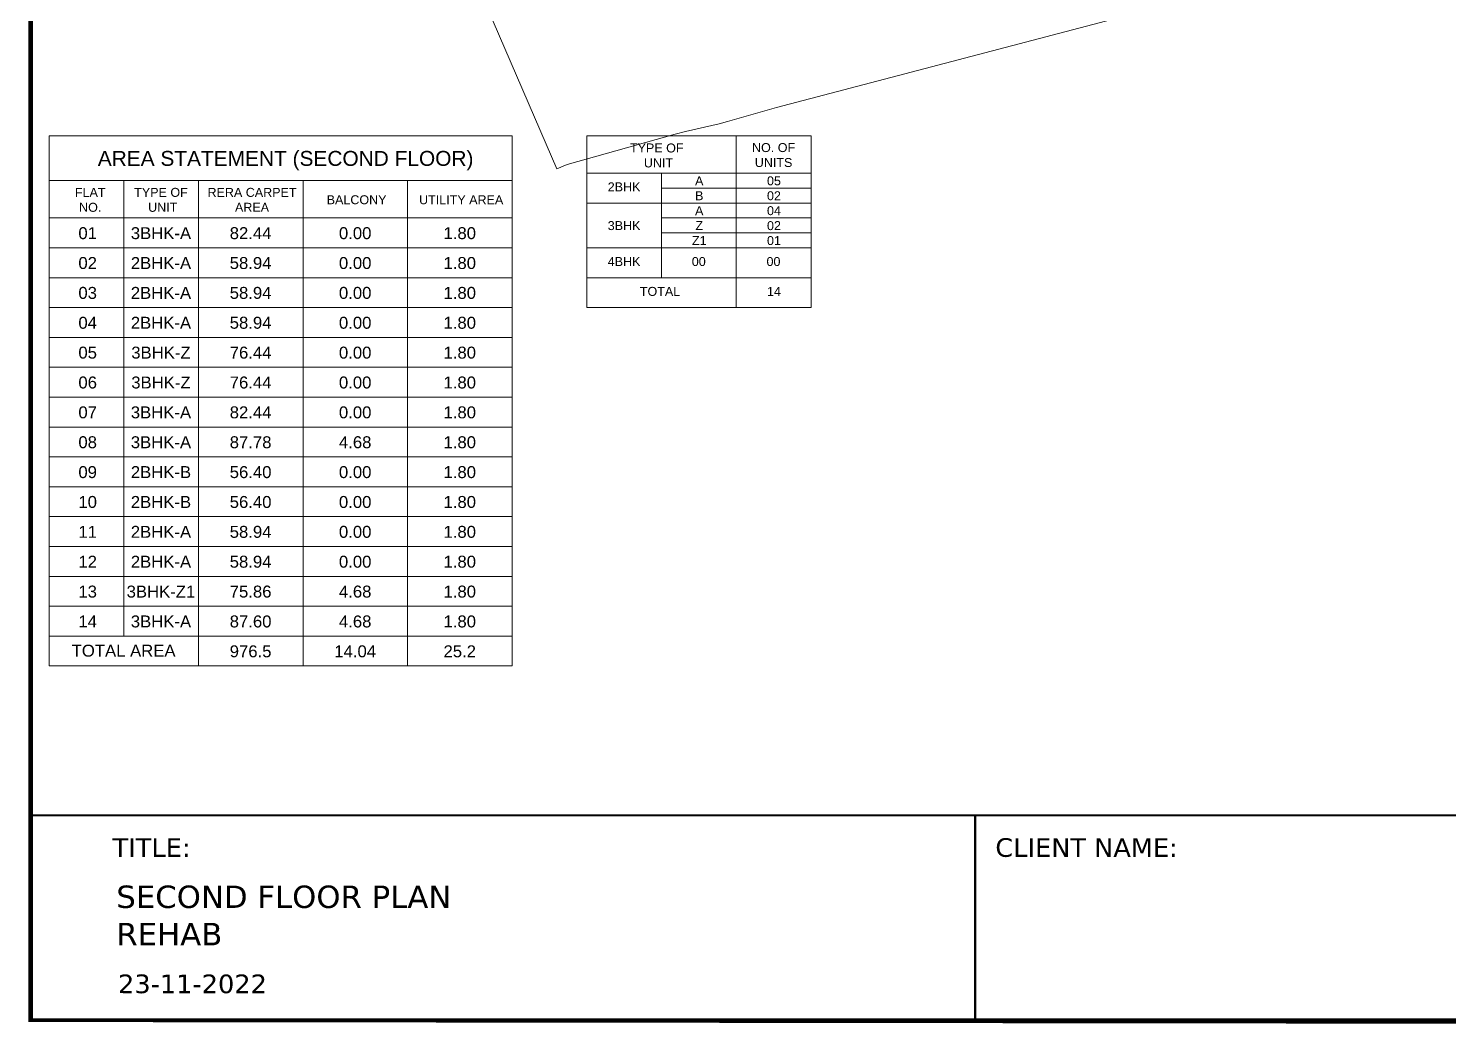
# Model space of a CAD drawing. Header units: inches. Extents: x 27644242 to 29761523, y -859349 to 216979.
# Drawn here: x 29018125 to 29065656, y -526066 to -492814 of the extents above; entities that cross this region are included whole.
import ezdxf

# ---------------------------------------------------------------- set-up
doc = ezdxf.new("R2010")
doc.units = ezdxf.units.IN
doc.header["$MEASUREMENT"] = 0
doc.layers.get('Defpoints').update_dxf_attribs({"color": 8})
for name, color, linetype, lineweight in [('ATA_FORMAT', 7, 'Continuous', 50), ('RVA Site Boundary', 17, 'Continuous', 15), ('WALL', 7, 'Continuous', 20)]:
    doc.layers.add(name, color=color, linetype=linetype, lineweight=lineweight)
doc.layers.add('ATA_FORMAT TEXT', color=7, linetype='Continuous')
doc.layers.add('text', color=7, linetype='Continuous')
doc.styles.add('AMITS', font='arial.ttf')
doc.styles.get("Standard").update_dxf_attribs({"font": 'swiss.ttf'})

msp = doc.modelspace()

# ---------------------------------------------------------------- linework, layer by layer
at = {"layer": 'ATA_FORMAT'}
for p, q in [((29126788.63103156, -519167.9490639946), (29018201.91444595, -519159.7254462461)), ((29049806.60724456, -519159.765927359, -1.917575e-09), (29049806.2698365, -525988.9174950714, -1.917575e-09))]:
    msp.add_line(p, q, dxfattribs=at)
at = {"layer": 'Defpoints', "linetype": 'Continuous', "const_width": 154.4264220221692}
msp.add_lwpolyline([(29126788.63103347, -451738.9174843798), (29126788.63103156, -525988.91748435), (29018201.91444595, -525988.9174820404), (29018201.91444786, -451738.9174820776)], close=True, dxfattribs=at)
at = {"layer": 'RVA Site Boundary', "ltscale": 500}
msp.add_lwpolyline([(29070932.88859876, -489558.0795313434), (29062960.88812175, -490283.738411488), (29062678.0147513, -490343.7706219503), (29062079.53744284, -490485.6448995668), (29043161.03411925, -495462.8531159741), (29041521.18095565, -495928.4495197325), (29041246.03002021, -496005.9566877226), (29040120.06360649, -496267.9141953121), (29039765.28057571, -496349.5542050658), (29036151.91096403, -497365.1075621166), (29035810.52839931, -497512.9762337947), (29035455.61559308, -496690.9915557816), (29030519.30750738, -485258.4099451377), (29023068.89080624, -468163.4438158371), (29018817.65090573, -458553.6748096562), (29026634.91636556, -458451.0622358219), (29043252.83743781, -458286.3209383507), (29049823.32149222, -458345.4983615752), (29057290.08773635, -458323.477990499), (29071612.37491306, -458328.7764989405)], dxfattribs=at)
at = {"layer": 'WALL', "ltscale": 500}
for p, q in [((29018817.65090573, -496410.3621373594), (29018817.65090573, -514160.0435645331)), ((29018817.65090573, -496410.3621373594), (29034317.65090573, -496410.3621373594)), ((29034317.65090573, -496410.3621373594), (29034317.65090573, -514160.0435645331)), ((29036817.6509062, -496410.3621373594), (29036817.6509062, -502160.3621373594)), ((29036817.6509062, -496410.3621373594), (29044317.6509062, -496410.3621373594)), ((29041817.6509062, -496410.3621373594), (29041817.6509062, -502160.3621373594)), ((29044317.6509062, -496410.3621373594), (29044317.6509062, -502160.3621373594)), ((29018817.65090573, -497910.0435645331), (29034317.65090573, -497910.0435645331)), ((29021317.65090573, -497910.0435645331), (29021317.65090573, -513160.0435645331)), ((29023817.65090573, -497910.0435645331), (29023817.65090573, -514160.0435645331)), ((29027317.65090573, -497910.0435645331), (29027317.65090573, -514160.0435645331)), ((29030817.65090573, -497910.0435645331), (29030817.65090573, -514160.0435645331)), ((29036817.6509062, -497660.3621373594), (29044317.6509062, -497660.3621373594)), ((29039317.6509062, -497660.3621373594), (29039317.6509062, -501160.3621373594)), ((29039317.6509062, -498160.3621373594), (29044317.6509062, -498160.3621373594)), ((29036817.6509062, -498660.3621373594), (29044317.6509062, -498660.3621373594)), ((29018817.65090573, -499160.0435645331), (29034317.65090573, -499160.0435645331)), ((29039317.6509062, -499160.3621373594), (29044317.6509062, -499160.3621373594)), ((29039317.6509062, -499660.3621373594), (29044317.6509062, -499660.3621373594)), ((29018817.65090573, -500160.0435645331), (29034317.65090573, -500160.0435645331)), ((29036817.6509062, -500160.3621373594), (29044317.6509062, -500160.3621373594)), ((29018817.65090573, -501160.0435645331), (29034317.65090573, -501160.0435645331)), ((29036817.6509062, -501160.3621373594), (29044317.6509062, -501160.3621373594)), ((29018817.65090573, -502160.0435645331), (29034317.65090573, -502160.0435645331)), ((29036817.6509062, -502160.3621373594), (29044317.6509062, -502160.3621373594)), ((29018817.65090573, -503160.0435645331), (29034317.65090573, -503160.0435645331)), ((29018817.65090573, -504160.0435645331), (29034317.65090573, -504160.0435645331)), ((29018817.65090573, -505160.0435645331), (29034317.65090573, -505160.0435645331)), ((29018817.65090573, -506160.0435645331), (29034317.65090573, -506160.0435645331)), ((29018817.65090573, -507160.0435645331), (29034317.65090573, -507160.0435645331)), ((29018817.65090573, -508160.0435645331), (29034317.65090573, -508160.0435645331)), ((29018817.65090573, -509160.0435645331), (29034317.65090573, -509160.0435645331)), ((29018817.65090573, -510160.0435645331), (29034317.65090573, -510160.0435645331)), ((29018817.65090573, -511160.0435645331), (29034317.65090573, -511160.0435645331)), ((29018817.65090573, -512160.0435645331), (29034317.65090573, -512160.0435645331)), ((29018817.65090573, -513160.0435645331), (29034317.65090573, -513160.0435645331)), ((29018817.65090573, -514160.0435645331), (29034317.65090573, -514160.0435645331))]:
    msp.add_line(p, q, dxfattribs=at)

# ---------------------------------------------------------------- texts
at = {"layer": 'ATA_FORMAT TEXT', "ltscale": 10, "attachment_point": 1, "rotation": 359.99716919179184}
for s, width, insert, char_height in [('{\\fVerdana|b0|i0|c0|p34;TITLE:}', 43.03389641996762, (29020941.62433441, -519924.9773059781, -1.917575e-09), 625), ('{\\fVerdana|b0|i0|c0|p34;CLIENT NAME:}', 9651.650664459914, (29050485.84323127, -519925.0185877378, -1.917575e-09), 625), ('{\\fVerdana|b0|i0|c0|p34;SECOND FLOOR PLAN\\PREHAB}', 22530.57236035541, (29021066.62433441, -521511.058027945, -1.917575e-09), 750), ('{\\fVerdana|b0|i0|c0|p34;23-11-2022}', 25.6002801094013, (29021124.67486198, -524488.983389176, -1.917575e-09), 625)]:
    msp.add_mtext_dynamic_manual_height_columns(s, width=width, gutter_width=9.687955009770244, heights=[0], dxfattribs=dict(at, insert=insert, char_height=char_height))
at = {"layer": 'text', "ltscale": 100, "attachment_point": 1, "style": 'AMITS'}
for s, insert, char_height, width in [('\\pxqc;TYPE OF\\P\\pt2; UNIT', (29036967.24734245, -496667.2522623866), 300, 4374.280071698129), ('\\pxqc;NO. OF UNITS', (29042099.36345766, -496653.7907280672), 300, 1930.349796574563), ('AREA STATEMENT (SECOND FLOOR)', (29020446.84200778, -496916.0160950268), 500, 15316.49951249361), ('\\pxqc;2BHK', (29036658.56057055, -497969.097993098), 300, 2805.349526595324), ('\\pxqc;A', (29037923.9447955, -497767.1749784774), 300, 5305.349526595324), ('\\pxqc;05', (29040423.9447955, -497767.1749784774), 300, 5305.349526595324), ('\\pxqc;FLAT \\PNO.', (29019228.59418655, -498153.4721552409), 300, 1930.349796574563), ('\\pxqc;TYPE OF\\P\\pt2; UNIT', (29021467.24734198, -498153.4721552409), 300, 2189.063659064472), ('\\pxqc;RERA CARPET \\PAREA', (29023982.63210689, -498153.4721552409), 300, 3252.524869401008), ('\\pxqc;BALCONY', (29027482.63210689, -498400.6175116776), 300, 3252.524869401008), ('\\pxqc;UTILITY AREA', (29030982.63210689, -498400.6175116776), 300, 3252.524869401008), ('\\pxqc;B', (29037923.9447955, -498267.1749784774), 300, 5305.349526595324), ('\\pxqc;02', (29040423.9447955, -498267.1749784774), 300, 5305.349526595324), ('\\pxqc;A', (29037923.9447955, -498767.1749784774), 300, 5305.349526595324), ('\\pxqc;04', (29040423.9447955, -498767.1749784774), 300, 5305.349526595324), ('\\pxqc;01', (29019143.17580517, -499468.7794202717), 400, 1930.349796574563), ('\\pxqc;3BHK-A', (29021158.56057008, -499468.7794202717), 400, 2805.349526595324), ('\\pxqc;82.44', (29024158.56057008, -499468.7794202717), 400, 2805.349526595324), ('\\pxqc;0.00', (29027658.56057008, -499468.7794202717), 400, 2805.349526595324), ('\\pxqc;1.80', (29031158.56057008, -499468.7794202717), 400, 2805.349526595324), ('\\pxqc;3BHK', (29036658.56057055, -499265.8696112659), 300, 2805.349526595324), ('\\pxqc;Z', (29037923.9447955, -499267.1749784774), 300, 5305.349526595324), ('\\pxqc;02', (29040423.9447955, -499267.1749784774), 300, 5305.349526595324), ('\\pxqc;Z1', (29037923.9447955, -499767.1749784774), 300, 5305.349526595324), ('\\pxqc;01', (29040423.9447955, -499767.1749784774), 300, 5305.349526595324), ('\\pxqc;02', (29019143.17580517, -500468.7794202717), 400, 1930.349796574563), ('\\pxqc;2BHK-A', (29021158.56057008, -500468.7794202717), 400, 2805.349526595324), ('\\pxqc;58.94', (29024158.56057008, -500468.7794202717), 400, 2805.349526595324), ('\\pxqc;0.00', (29027658.56057008, -500468.7794202717), 400, 2805.349526595324), ('\\pxqc;1.80', (29031158.56057008, -500468.7794202717), 400, 2805.349526595324), ('\\pxqc;4BHK', (29036658.56057055, -500469.097993098), 300, 2805.349526595324), ('\\pxqc;00', (29039158.56057055, -500469.097993098), 300, 2805.349526595324), ('\\pxqc;00', (29041658.56057055, -500469.097993098), 300, 2805.349526595324), ('\\pxqc;03', (29019143.17580517, -501468.7794202717), 400, 1930.349796574563), ('\\pxqc;2BHK-A', (29021158.56057008, -501468.7794202717), 400, 2805.349526595324), ('\\pxqc;58.94', (29024158.56057008, -501468.7794202717), 400, 2805.349526595324), ('\\pxqc;0.00', (29027658.56057008, -501468.7794202717), 400, 2805.349526595324), ('\\pxqc;1.80', (29031158.56057008, -501468.7794202717), 400, 2805.349526595324), ('\\pxqc;TOTAL', (29037861.68519933, -501469.097993098), 300, 2805.349526595324), ('\\pxqc;{\\C1;14}', (29040423.9447955, -501469.097993098), 300, 5305.349526595324), ('\\pxqc;04', (29019143.17580517, -502468.7794202717), 400, 1930.349796574563), ('\\pxqc;2BHK-A', (29021158.56057008, -502468.7794202717), 400, 2805.349526595324), ('\\pxqc;58.94', (29024158.56057008, -502468.7794202717), 400, 2805.349526595324), ('\\pxqc;0.00', (29027658.56057008, -502468.7794202717), 400, 2805.349526595324), ('\\pxqc;1.80', (29031158.56057008, -502468.7794202717), 400, 2805.349526595324), ('\\pxqc;05', (29019143.17580517, -503468.7794202717), 400, 1930.349796574563), ('\\pxqc;3BHK-Z', (29021158.56057008, -503468.7794202717), 400, 2805.349526595324), ('\\pxqc;76.44', (29024158.56057008, -503468.7794202717), 400, 2805.349526595324), ('\\pxqc;0.00', (29027658.56057008, -503468.7794202717), 400, 2805.349526595324), ('\\pxqc;1.80', (29031158.56057008, -503468.7794202717), 400, 2805.349526595324), ('\\pxqc;06', (29019143.17580517, -504468.7794202717), 400, 1930.349796574563), ('\\pxqc;3BHK-Z', (29021158.56057008, -504468.7794202717), 400, 2805.349526595324), ('\\pxqc;76.44', (29024158.56057008, -504468.7794202717), 400, 2805.349526595324), ('\\pxqc;0.00', (29027658.56057008, -504468.7794202717), 400, 2805.349526595324), ('\\pxqc;1.80', (29031158.56057008, -504468.7794202717), 400, 2805.349526595324), ('\\pxqc;07', (29019143.17580517, -505468.7794202717), 400, 1930.349796574563), ('\\pxqc;3BHK-A', (29021158.56057008, -505468.7794202717), 400, 2805.349526595324), ('\\pxqc;82.44', (29024158.56057008, -505468.7794202717), 400, 2805.349526595324), ('\\pxqc;0.00', (29027658.56057008, -505468.7794202717), 400, 2805.349526595324), ('\\pxqc;1.80', (29031158.56057008, -505468.7794202717), 400, 2805.349526595324), ('\\pxqc;08', (29019143.17580517, -506468.7794202717), 400, 1930.349796574563), ('\\pxqc;3BHK-A', (29021158.56057008, -506468.7794202717), 400, 2805.349526595324), ('\\pxqc;87.78', (29024158.56057008, -506468.7794202717), 400, 2805.349526595324), ('\\pxqc;4.68', (29027658.56057008, -506468.7794202717), 400, 2805.349526595324), ('\\pxqc;1.80', (29031158.56057008, -506468.7794202717), 400, 2805.349526595324), ('\\pxqc;09', (29019143.17580517, -507468.7794202717), 400, 1930.349796574563), ('\\pxqc;2BHK-B', (29021158.56057008, -507468.7794202717), 400, 2805.349526595324), ('\\pxqc;56.40', (29024158.56057008, -507468.7794202717), 400, 2805.349526595324), ('\\pxqc;0.00', (29027658.56057008, -507468.7794202717), 400, 2805.349526595324), ('\\pxqc;1.80', (29031158.56057008, -507468.7794202717), 400, 2805.349526595324), ('\\pxqc;10', (29019143.17580517, -508468.7794202717), 400, 1930.349796574563), ('\\pxqc;2BHK-B', (29021158.56057008, -508468.7794202717), 400, 2805.349526595324), ('\\pxqc;56.40', (29024158.56057008, -508468.7794202717), 400, 2805.349526595324), ('\\pxqc;0.00', (29027658.56057008, -508468.7794202717), 400, 2805.349526595324), ('\\pxqc;1.80', (29031158.56057008, -508468.7794202717), 400, 2805.349526595324), ('\\pxqc;11', (29019143.17580517, -509468.7794202717), 400, 1930.349796574563), ('\\pxqc;2BHK-A', (29021158.56057008, -509468.7794202717), 400, 2805.349526595324), ('\\pxqc;58.94', (29024158.56057008, -509468.7794202717), 400, 2805.349526595324), ('\\pxqc;0.00', (29027658.56057008, -509468.7794202717), 400, 2805.349526595324), ('\\pxqc;1.80', (29031158.56057008, -509468.7794202717), 400, 2805.349526595324), ('\\pxqc;12', (29019143.17580517, -510468.7794202717), 400, 1930.349796574563), ('\\pxqc;2BHK-A', (29021158.56057008, -510468.7794202717), 400, 2805.349526595324), ('\\pxqc;58.94', (29024158.56057008, -510468.7794202717), 400, 2805.349526595324), ('\\pxqc;0.00', (29027658.56057008, -510468.7794202717), 400, 2805.349526595324), ('\\pxqc;1.80', (29031158.56057008, -510468.7794202717), 400, 2805.349526595324), ('\\pxqc;13', (29019143.17580517, -511468.7794202717), 400, 1930.349796574563), ('\\pxqc;3BHK-Z1', (29021158.56057008, -511468.7794202717), 400, 2805.349526595324), ('\\pxqc;75.86', (29024158.56057008, -511468.7794202717), 400, 2805.349526595324), ('\\pxqc;4.68', (29027658.56057008, -511468.7794202717), 400, 2805.349526595324), ('\\pxqc;1.80', (29031158.56057008, -511468.7794202717), 400, 2805.349526595324), ('\\pxqc;14', (29019143.17580517, -512468.7794202717), 400, 1930.349796574563), ('\\pxqc;3BHK-A', (29021158.56057008, -512468.7794202717), 400, 2805.349526595324), ('\\pxqc;87.60', (29024158.56057008, -512468.7794202717), 400, 2805.349526595324), ('\\pxqc;4.68', (29027658.56057008, -512468.7794202717), 400, 2805.349526595324), ('\\pxqc;1.80', (29031158.56057008, -512468.7794202717), 400, 2805.349526595324), ('\\pxqc;TOTAL AREA', (29018335.48374669, -513447.2409653788), 400, 5949.963940951973), ('\\pxqc;976.5', (29024158.56057008, -513468.7794202717), 400, 2805.349526595324), ('\\pxqc;14.04', (29027658.56057008, -513468.7794202717), 400, 2805.349526595324), ('\\pxqc;25.2', (29031158.56057008, -513468.7794202717), 400, 2805.349526595324)]:
    msp.add_mtext(s, dxfattribs=dict(at, insert=insert, char_height=char_height, width=width))

doc.saveas('drawing.dxf')
